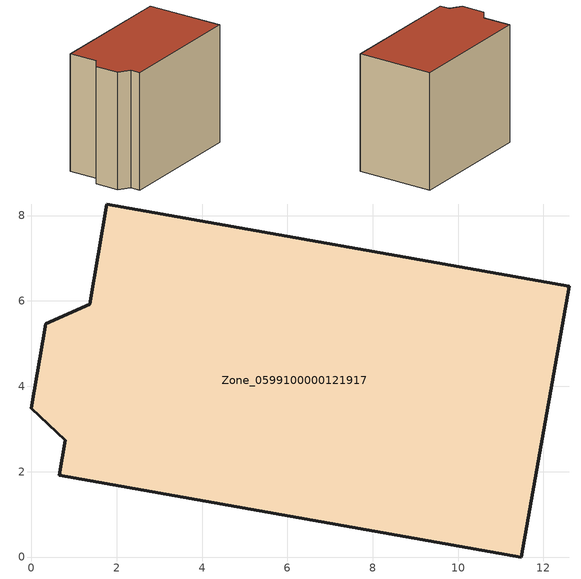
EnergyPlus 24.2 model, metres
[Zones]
Zone_0599100000121917
 floor ground (C_G): 12.6,6.35 11.48,0 0.65,1.92 0.79,2.74 0,3.49 0.34,5.46 1.37,5.92 1.77,8.27 z0
 wall outside (C_F): 1.37,5.92 0.34,5.46 0,3.49 0.79,2.74 0.65,1.92 11.48,0 12.6,6.35 1.77,8.27 1.37,5.92 z0:9.9
 roof outside (C_R): 12.6,6.35 1.77,8.27 1.37,5.92 0.34,5.46 0,3.49 0.79,2.74 0.65,1.92 11.48,0 z9.9
[BUILDING]
Pand.0599100000121917: North Axis=0; Terrain=City; Loads Convergence Tolerance Value=0.04; Temperature Convergence Tolerance Value=0.4; Solar Distribution=FullExterior; Maximum Number of Warmup Days=25; Minimum Number of Warmup Days=1
[Site:Location]
Rotterdam.The.Hague.AP_ZH_NLD Design_Conditions: Latitude=51.96; Longitude=4.45; Time Zone=1; Elevation=-4.5
[SITE:GROUNDTEMPERATURE:BUILDINGSURFACE]
18, 18, 18, 18, 18, 18, 18, 18, 18, 18, 18, 18
[MATERIAL] Thermal Absorptance=0.9; Solar Absorptance=0.7; Visible Absorptance=0.7
Name | Roughness | Thickness | Conductivity | Density | Specific Heat
G.TI.1946 | MediumSmooth | 0.15 | 1 | 540 | 1210
F.TI.1946 | Rough | 0.3 | 0.857143 | 1920 | 840
R.TI.1946 | MediumRough | 0.2 | 0.1 | 1500 | 1000
[CONSTRUCTION]
C_G: G.TI.1946
C_F: F.TI.1946
C_R: R.TI.1946
[ZONE]
Zone_0599100000121917: Type=1; Multiplier=1; Ceiling Height=Autocalculate; Volume=Autocalculate; Floor Area=autocalculate; Part of Total Floor Area=Yes
[ZONEINFILTRATION:DESIGNFLOWRATE]
Infil_Zone_0599100000121917: Zone or ZoneList or Space or SpaceList=Zone_0599100000121917; Schedule=AlwaysOn; Design Flow Rate Calculation Method=Flow/Area; Flow Rate per Floor Area=0.003; Constant Term Coefficient=1; Temperature Term Coefficient=0; Velocity Term Coefficient=0; Velocity Squared Term Coefficient=0
[HVACTEMPLATE:ZONE:IDEALLOADSAIRSYSTEM]
Zone_0599100000121917: Maximum Heating Supply Air Temperature=50; Minimum Cooling Supply Air Temperature=13; Maximum Heating Supply Air Humidity Ratio=0.0156; Minimum Cooling Supply Air Humidity Ratio=0.0077; Heating Limit=NoLimit; Cooling Limit=NoLimit; Dehumidification Control Type=ConstantSensibleHeatRatio; Cooling Sensible Heat Ratio=0.7; Dehumidification Setpoint=60; Humidification Control Type=None; Humidification Setpoint=30; Outdoor Air Method=None; Outdoor Air Flow Rate per Person=0.00944; Outdoor Air Flow Rate per Zone Floor Area=0; Outdoor Air Flow Rate per Zone=0; Demand Controlled Ventilation Type=None; Outdoor Air Economizer Type=NoEconomizer; Heat Recovery Type=None; Sensible Heat Recovery Effectiveness=0.7; Latent Heat Recovery Effectiveness=0.65
[ZONECONTROL:THERMOSTAT]
ThermostatControl_Zone_0599100000121917: Zone or ZoneList=Zone_0599100000121917; Control Type Schedule=DualSetpointControlType; Control 1=Thermostat_Zone_0599100000121917; Temperature Difference Between Cutout And Setpoint=0
[THERMOSTATSETPOINT:DUALSETPOINT]
Thermostat_Zone_0599100000121917: Heating Setpoint Temperature Schedule=HeatingSetpoint_Zone_0599100000121917; Cooling Setpoint Temperature Schedule=CoolingSetpoint_Zone_0599100000121917
[SCHEDULE:COMPACT]
HeatingSetpoint_Zone_0599100000121917: Through: 12/31, For: AllDays, Until: 24:00, 21
CoolingSetpoint_Zone_0599100000121917: Through: 12/31, For: AllDays, Until: 24:00, 24
DualSetpointControlType: Through: 12/31, For: AllDays, Until: 24:00, 4
AlwaysOn: Through: 12/31, For: AllDays, Until: 24:00, 1
